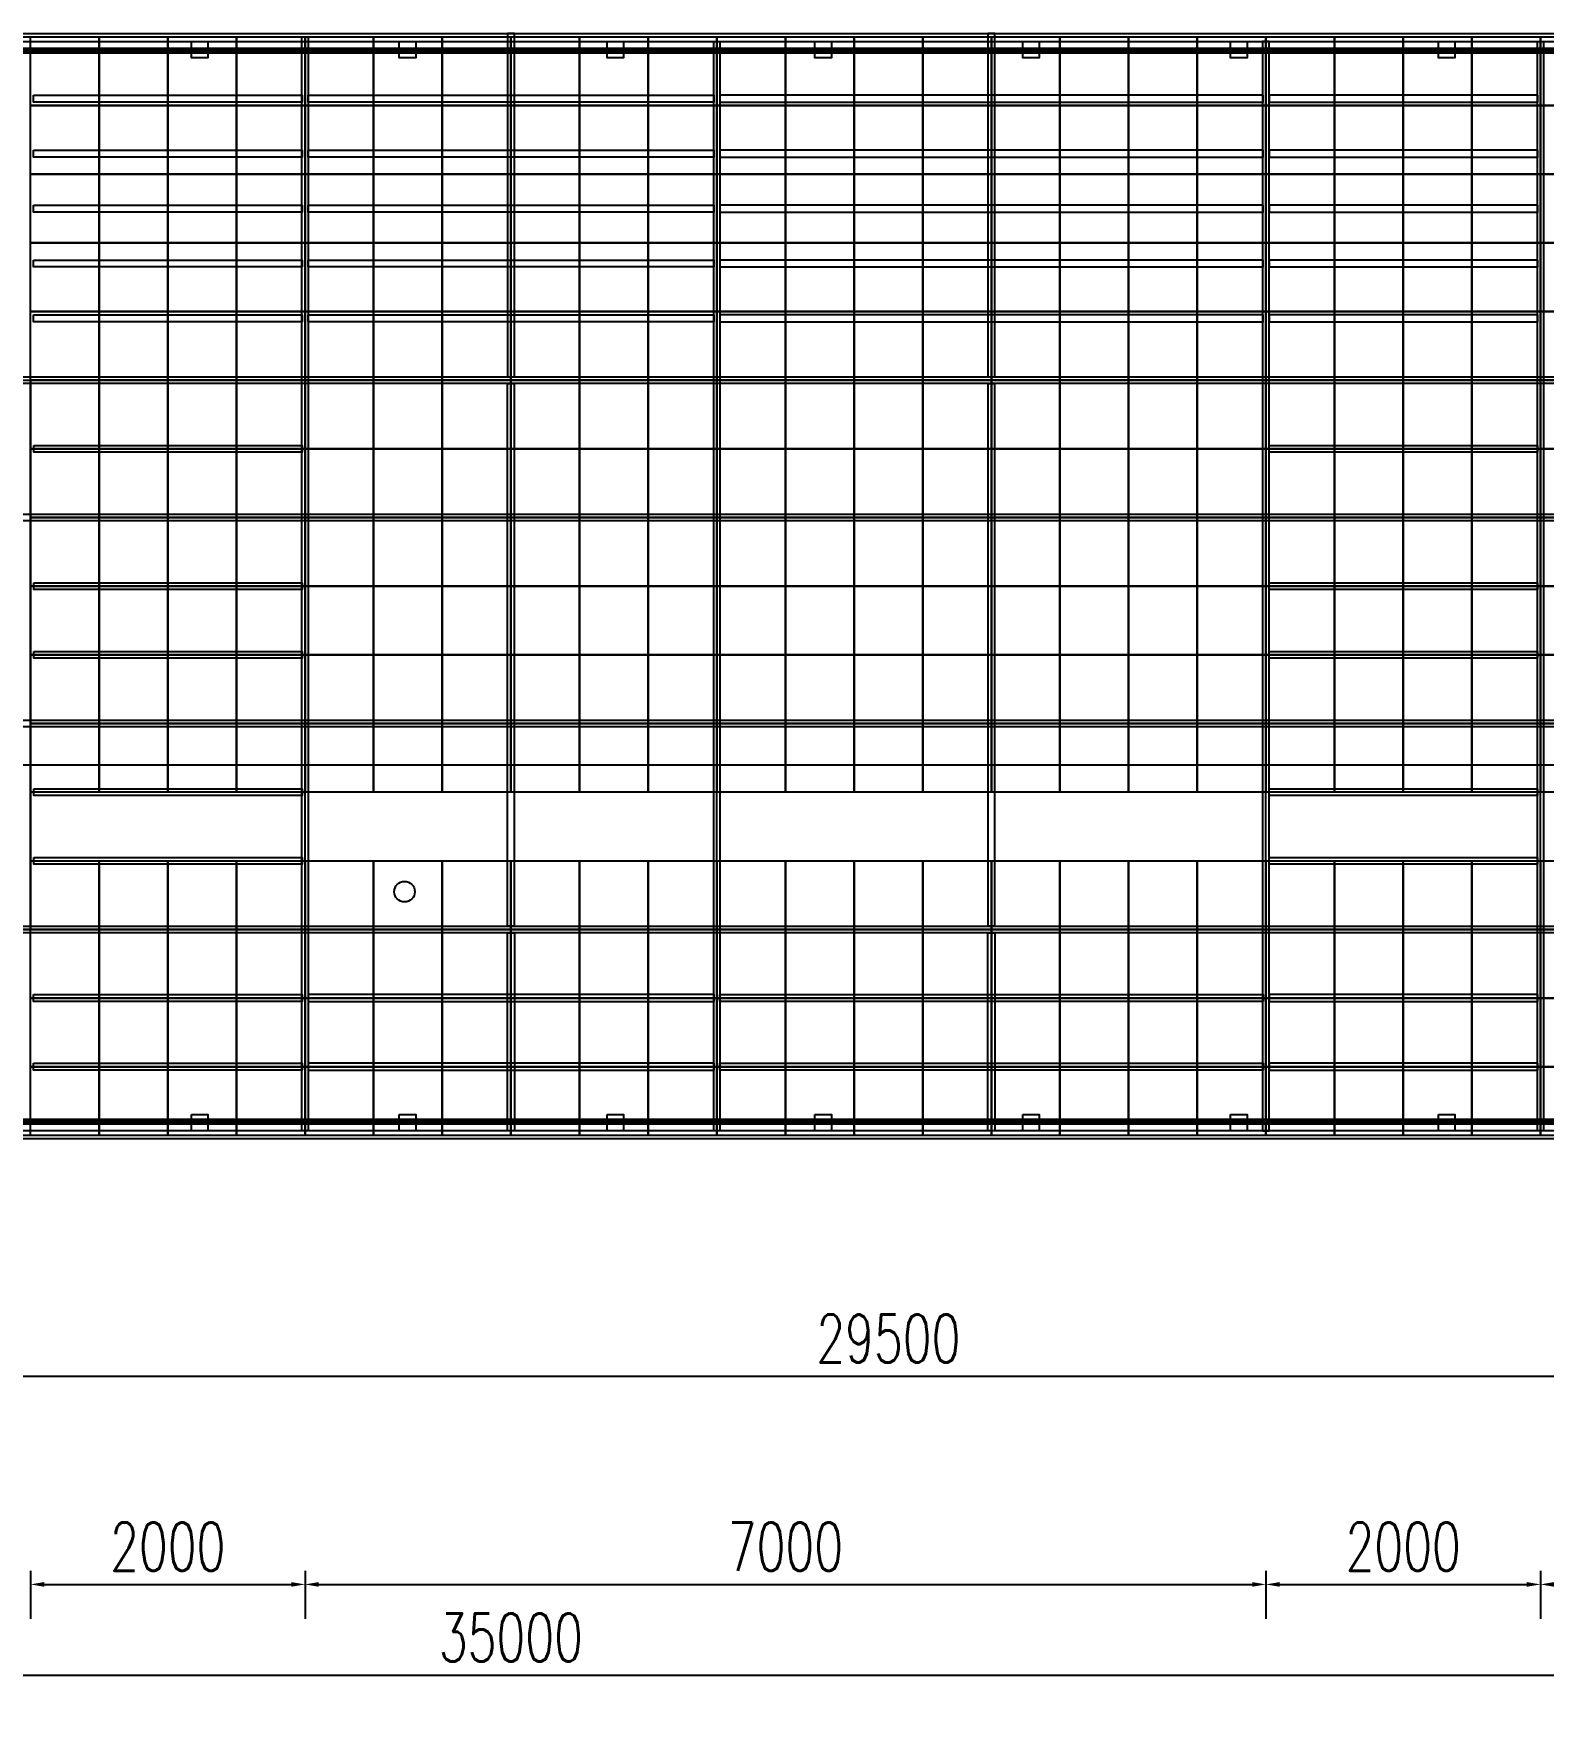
# Model space of a CAD drawing. Header units: millimetres. Extents: x -38645 to 143575, y -84298 to 156976.
# Drawn here: x 68055 to 79055, y -61569 to -49363 of the extents above; entities that cross this region are included whole.
import ezdxf

# ---------------------------------------------------------------- set-up
doc = ezdxf.new("R2010")
doc.units = ezdxf.units.MM
doc.header["$LTSCALE"] = 1000
for name, color, linetype in [('DOTE', 1, 'Continuous'), ('PUB_DIM', 3, 'Continuous'), ('W-FLOAT_BOWL浮筒', 253, 'Continuous'), ('W-PLASTIC_RAILINGS塑木栏杆', 6, 'Continuous'), ('W-STEEL_FRAME钢架', 3, 'Continuous'), ('W-STEEL_KEEL钢龙骨', 5, 'Continuous')]:
    doc.layers.add(name, color=color, linetype=linetype)
doc.styles.add('STANDARD_T3', font='simplex.shx', dxfattribs={"width": 0.7, "bigfont": 'gbcbig.shx'})
doc.dimstyles.new('W&&100', dxfattribs={"dimtxt": 350, "dimasz": 100, "dimexe": 250, "dimexo": 300, "dimgap": 100, "dimtad": 1, "dimdec": 0, "dimzin": 0, "dimdsep": 46, "dimtxsty": 'STANDARD_T3', "dimcen": 0.09, "dimclrd": 1, "dimclre": 1, "dimclrt": 7, "dimazin": 2, "dimtfac": 1, "dimtdec": 0, "dimtix": 1, "dimtmove": 2, "dimatfit": 3, "dimfxl": 100, "dimtolj": 1, "dimtzin": 0, "dimarcsym": 0})

# ---------------------------------------------------------------- blocks, each defined once
blk = doc.blocks.new('*D33')
at = {"color": 1, "lineweight": -2, "transparency": 16777216}
for p, q in [((68033, -60558), (68033, -60908)), ((68133, -60658), (69933, -60658)), ((70033, -60558), (70033, -60908))]:
    blk.add_line(p, q, dxfattribs=at)
at = {"color": 1, "transparency": 16777216}
for points in [[(68133, -60641), (68133, -60675), (68033, -60658)], [(69933, -60641), (69933, -60675), (70033, -60658)]]:
    blk.add_solid(points, dxfattribs=at)
at = {"layer": 'Defpoints', "color": 0, "transparency": 16777216}
for p in [(68033, -55888), (70033, -55888), (70033, -60658)]:
    blk.add_point(p, dxfattribs=at)
at = {"color": 7, "transparency": 16777216, "insert": (69033, -60383), "char_height": 350, "attachment_point": 5, "style": 'STANDARD_T3'}
blk.add_mtext('\\A1;2000', dxfattribs=at)
blk = doc.blocks.new('*D34')
at = {"color": 1, "lineweight": -2, "transparency": 16777216}
for p, q in [((70033, -60558), (70033, -60908)), ((70133, -60658), (76933, -60658)), ((77033, -60558), (77033, -60908))]:
    blk.add_line(p, q, dxfattribs=at)
at = {"color": 1, "transparency": 16777216}
for points in [[(70133, -60641), (70133, -60675), (70033, -60658)], [(76933, -60641), (76933, -60675), (77033, -60658)]]:
    blk.add_solid(points, dxfattribs=at)
at = {"layer": 'Defpoints', "color": 0, "transparency": 16777216}
for p in [(70033, -55888), (77033, -55888), (77033, -60658)]:
    blk.add_point(p, dxfattribs=at)
at = {"color": 7, "transparency": 16777216, "insert": (73533, -60383), "char_height": 350, "attachment_point": 5, "style": 'STANDARD_T3'}
blk.add_mtext('\\A1;7000', dxfattribs=at)
blk = doc.blocks.new('*D35')
at = {"color": 1, "lineweight": -2, "transparency": 16777216}
for p, q in [((77033, -60558), (77033, -60908)), ((77133, -60658), (78933, -60658)), ((79033, -60558), (79033, -60908))]:
    blk.add_line(p, q, dxfattribs=at)
at = {"color": 1, "transparency": 16777216}
for points in [[(77133, -60641), (77133, -60675), (77033, -60658)], [(78933, -60641), (78933, -60675), (79033, -60658)]]:
    blk.add_solid(points, dxfattribs=at)
at = {"layer": 'Defpoints', "color": 0, "transparency": 16777216}
for p in [(77033, -55888), (79033, -55888), (79033, -60658)]:
    blk.add_point(p, dxfattribs=at)
at = {"color": 7, "transparency": 16777216, "insert": (78033, -60383), "char_height": 350, "attachment_point": 5, "style": 'STANDARD_T3'}
blk.add_mtext('\\A1;2000', dxfattribs=at)
blk = doc.blocks.new('*D36')
at = {"color": 1, "lineweight": -2, "transparency": 16777216}
for p, q in [((79033, -60558), (79033, -60908)), ((79133, -60658), (87933, -60658)), ((88033, -60558), (88033, -60908))]:
    blk.add_line(p, q, dxfattribs=at)
at = {"color": 1, "transparency": 16777216}
for points in [[(79133, -60641), (79133, -60675), (79033, -60658)], [(87933, -60641), (87933, -60675), (88033, -60658)]]:
    blk.add_solid(points, dxfattribs=at)
at = {"layer": 'Defpoints', "color": 0, "transparency": 16777216}
for p in [(79033, -55888), (88033, -55888), (88033, -60658)]:
    blk.add_point(p, dxfattribs=at)
at = {"color": 7, "transparency": 16777216, "insert": (83533, -60383), "char_height": 350, "attachment_point": 5, "style": 'STANDARD_T3'}
blk.add_mtext('\\A1;9000', dxfattribs=at)
blk = doc.blocks.new('*D41')
at = {"layer": 'Defpoints', "color": 0, "transparency": 16777216}
for p in [(54033, -57388), (89033, -57388), (89033, -61319)]:
    blk.add_point(p, dxfattribs=at)
at = {"layer": 'PUB_DIM', "color": 1, "lineweight": -2, "transparency": 16777216}
for p, q in [((54033, -57688), (54033, -61569)), ((89033, -57688), (89033, -61569)), ((54133, -61319), (88933, -61319))]:
    blk.add_line(p, q, dxfattribs=at)
at = {"layer": 'PUB_DIM', "color": 1, "transparency": 16777216}
for points in [[(54133, -61302), (54133, -61336), (54033, -61319)], [(88933, -61302), (88933, -61336), (89033, -61319)]]:
    blk.add_solid(points, dxfattribs=at)
at = {"layer": 'PUB_DIM', "color": 7, "transparency": 16777216, "insert": (71533, -61044), "char_height": 350, "attachment_point": 5, "style": 'STANDARD_T3'}
blk.add_mtext('\\A1;35000', dxfattribs=at)
blk = doc.blocks.new('*U91')
at = {"layer": 'W-STEEL_FRAME钢架'}
blk.add_lwpolyline([(-60, 60), (60, 60), (60, -60), (-60, -60)], close=True, dxfattribs=at)
blk = doc.blocks.new('*U92')
at = {"layer": 'W-STEEL_FRAME钢架', "color": 0, "linetype": 'ByBlock', "lineweight": -2, "transparency": 16777216}
for p in [(15140, 0), (16654, 0), (18168, 0), (19682, 0), (21196, 0), (22710, 0), (24224, 0)]:
    blk.add_blockref('*U91', p, dxfattribs=at)
blk = doc.blocks.new('*U93')
at = {"layer": 'W-STEEL_FRAME钢架'}
blk.add_lwpolyline([(-60, 60), (60, 60), (60, -60), (-60, -60)], close=True, dxfattribs=at)
blk = doc.blocks.new('*U94')
at = {"layer": 'W-STEEL_FRAME钢架', "color": 0, "linetype": 'ByBlock', "lineweight": -2, "transparency": 16777216}
for p in [(15140, 0), (16654, 0), (18168, 0), (19682, 0), (21196, 0), (22710, 0), (24224, 0)]:
    blk.add_blockref('*U93', p, dxfattribs=at)
blk = doc.blocks.new('9040')
for centre in [(750, -3750), (8250, -3750)]:
    blk.add_circle(centre, 75)
at = {"layer": 'DOTE'}
for p, q in [((0, -5000), (0, 1000)), ((3000, -5000), (3000, 1000)), ((6000, -5000), (6000, 1000)), ((9000, -5000), (9000, 1000)), ((-1000, 0), (10000, 0)), ((-1000, -2800), (10000, -2800)), ((-1000, -4000), (10000, -4000))]:
    blk.add_line(p, q, dxfattribs=at)
at = {"layer": 'W-STEEL_FRAME钢架'}
blk.add_lwpolyline([(0, 0), (9000, 0), (9000, -4000), (0, -4000)], close=True, dxfattribs=at)
blk = doc.blocks.new('7040')
blk.add_circle((725, -3725), 75)
at = {"layer": 'DOTE'}
for p, q in [((0, -5000), (0, 1000)), ((3000, -5000), (3000, 1000)), ((7000, -5000), (7000, 1000)), ((-1000, 0), (8000, 0)), ((-1000, -2800), (8000, -2800)), ((-1000, -4000), (8000, -4000))]:
    blk.add_line(p, q, dxfattribs=at)
blk = doc.blocks.new('*D203')
at = {"layer": 'Defpoints', "color": 0, "transparency": 16777216}
for p in [(59533, -55388), (89033, -57388), (89033, -59142)]:
    blk.add_point(p, dxfattribs=at)
at = {"layer": 'W-FLOAT_BOWL浮筒', "color": 1, "lineweight": -2, "transparency": 16777216}
for p, q in [((59533, -59042), (59533, -59392)), ((89033, -59042), (89033, -59392)), ((59633, -59142), (88933, -59142))]:
    blk.add_line(p, q, dxfattribs=at)
at = {"layer": 'W-FLOAT_BOWL浮筒', "color": 1, "transparency": 16777216}
for points in [[(59633, -59125), (59633, -59158), (59533, -59142)], [(88933, -59125), (88933, -59158), (89033, -59142)]]:
    blk.add_solid(points, dxfattribs=at)
at = {"layer": 'W-FLOAT_BOWL浮筒', "color": 7, "transparency": 16777216, "insert": (74283, -58867), "char_height": 350, "attachment_point": 5, "style": 'STANDARD_T3'}
blk.add_mtext('\\A1;29500', dxfattribs=at)

msp = doc.modelspace()

# ---------------------------------------------------------------- linework, layer by layer
at = {"layer": 'W-FLOAT_BOWL浮筒'}
for points in [[(54033, -49387.8), (89033, -49387.8), (89033, -57387.8), (54033, -57387.8)], [(68033, -49387.8), (68533, -49387.8), (68533, -49887.8), (68033, -49887.8)], [(68533, -49387.8), (69033, -49387.8), (69033, -49887.8), (68533, -49887.8)], [(69033, -49387.8), (69533, -49387.8), (69533, -49887.8), (69033, -49887.8)], [(69533, -49387.8), (70033, -49387.8), (70033, -49887.8), (69533, -49887.8)], [(70033, -49387.8), (70533, -49387.8), (70533, -49887.8), (70033, -49887.8)], [(70533, -49387.8), (71033, -49387.8), (71033, -49887.8), (70533, -49887.8)], [(71033, -49387.8), (71533, -49387.8), (71533, -49887.8), (71033, -49887.8)], [(71533, -49387.8), (72033, -49387.8), (72033, -49887.8), (71533, -49887.8)], [(72033, -49387.8), (72533, -49387.8), (72533, -49887.8), (72033, -49887.8)], [(72533, -49387.8), (73033, -49387.8), (73033, -49887.8), (72533, -49887.8)], [(73033, -49387.8), (73533, -49387.8), (73533, -49887.8), (73033, -49887.8)], [(73533, -49387.8), (74033, -49387.8), (74033, -49887.8), (73533, -49887.8)], [(74033, -49387.8), (74533, -49387.8), (74533, -49887.8), (74033, -49887.8)], [(74533, -49387.8), (75033, -49387.8), (75033, -49887.8), (74533, -49887.8)], [(75033, -49387.8), (75533, -49387.8), (75533, -49887.8), (75033, -49887.8)], [(75533, -49387.8), (76033, -49387.8), (76033, -49887.8), (75533, -49887.8)], [(76033, -49387.8), (76533, -49387.8), (76533, -49887.8), (76033, -49887.8)], [(76533, -49387.8), (77033, -49387.8), (77033, -49887.8), (76533, -49887.8)], [(77033, -49387.8), (77533, -49387.8), (77533, -49887.8), (77033, -49887.8)], [(77533, -49387.8), (78033, -49387.8), (78033, -49887.8), (77533, -49887.8)], [(78033, -49387.8), (78533, -49387.8), (78533, -49887.8), (78033, -49887.8)], [(78533, -49387.8), (79033, -49387.8), (79033, -49887.8), (78533, -49887.8)], [(79033, -49387.8), (79533, -49387.8), (79533, -49887.8), (79033, -49887.8)], [(68033, -49887.8), (68533, -49887.8), (68533, -50387.8), (68033, -50387.8)], [(68533, -49887.8), (69033, -49887.8), (69033, -50387.8), (68533, -50387.8)], [(69033, -49887.8), (69533, -49887.8), (69533, -50387.8), (69033, -50387.8)], [(69533, -49887.8), (70033, -49887.8), (70033, -50387.8), (69533, -50387.8)], [(70033, -49887.8), (70533, -49887.8), (70533, -50387.8), (70033, -50387.8)], [(70533, -49887.8), (71033, -49887.8), (71033, -50387.8), (70533, -50387.8)], [(71033, -49887.8), (71533, -49887.8), (71533, -50387.8), (71033, -50387.8)], [(71533, -49887.8), (72033, -49887.8), (72033, -50387.8), (71533, -50387.8)], [(72033, -49887.8), (72533, -49887.8), (72533, -50387.8), (72033, -50387.8)], [(72533, -49887.8), (73033, -49887.8), (73033, -50387.8), (72533, -50387.8)], [(73033, -49887.8), (73533, -49887.8), (73533, -50387.8), (73033, -50387.8)], [(73533, -49887.8), (74033, -49887.8), (74033, -50387.8), (73533, -50387.8)], [(74033, -49887.8), (74533, -49887.8), (74533, -50387.8), (74033, -50387.8)], [(74533, -49887.8), (75033, -49887.8), (75033, -50387.8), (74533, -50387.8)], [(75033, -49887.8), (75533, -49887.8), (75533, -50387.8), (75033, -50387.8)], [(75533, -49887.8), (76033, -49887.8), (76033, -50387.8), (75533, -50387.8)], [(76033, -49887.8), (76533, -49887.8), (76533, -50387.8), (76033, -50387.8)], [(76533, -49887.8), (77033, -49887.8), (77033, -50387.8), (76533, -50387.8)], [(77033, -49887.8), (77533, -49887.8), (77533, -50387.8), (77033, -50387.8)], [(77533, -49887.8), (78033, -49887.8), (78033, -50387.8), (77533, -50387.8)], [(78033, -49887.8), (78533, -49887.8), (78533, -50387.8), (78033, -50387.8)], [(78533, -49887.8), (79033, -49887.8), (79033, -50387.8), (78533, -50387.8)], [(79033, -49887.8), (79533, -49887.8), (79533, -50387.8), (79033, -50387.8)], [(68033, -50387.8), (68533, -50387.8), (68533, -50887.8), (68033, -50887.8)], [(68533, -50387.8), (69033, -50387.8), (69033, -50887.8), (68533, -50887.8)], [(69033, -50387.8), (69533, -50387.8), (69533, -50887.8), (69033, -50887.8)], [(69533, -50387.8), (70033, -50387.8), (70033, -50887.8), (69533, -50887.8)], [(70033, -50387.8), (70533, -50387.8), (70533, -50887.8), (70033, -50887.8)], [(70533, -50387.8), (71033, -50387.8), (71033, -50887.8), (70533, -50887.8)], [(71033, -50387.8), (71533, -50387.8), (71533, -50887.8), (71033, -50887.8)], [(71533, -50387.8), (72033, -50387.8), (72033, -50887.8), (71533, -50887.8)], [(72033, -50387.8), (72533, -50387.8), (72533, -50887.8), (72033, -50887.8)], [(72533, -50387.8), (73033, -50387.8), (73033, -50887.8), (72533, -50887.8)], [(73033, -50387.8), (73533, -50387.8), (73533, -50887.8), (73033, -50887.8)], [(73533, -50387.8), (74033, -50387.8), (74033, -50887.8), (73533, -50887.8)], [(74033, -50387.8), (74533, -50387.8), (74533, -50887.8), (74033, -50887.8)], [(74533, -50387.8), (75033, -50387.8), (75033, -50887.8), (74533, -50887.8)], [(75033, -50387.8), (75533, -50387.8), (75533, -50887.8), (75033, -50887.8)], [(75533, -50387.8), (76033, -50387.8), (76033, -50887.8), (75533, -50887.8)], [(76033, -50387.8), (76533, -50387.8), (76533, -50887.8), (76033, -50887.8)], [(76533, -50387.8), (77033, -50387.8), (77033, -50887.8), (76533, -50887.8)], [(77033, -50387.8), (77533, -50387.8), (77533, -50887.8), (77033, -50887.8)], [(77533, -50387.8), (78033, -50387.8), (78033, -50887.8), (77533, -50887.8)], [(78033, -50387.8), (78533, -50387.8), (78533, -50887.8), (78033, -50887.8)], [(78533, -50387.8), (79033, -50387.8), (79033, -50887.8), (78533, -50887.8)], [(79033, -50387.8), (79533, -50387.8), (79533, -50887.8), (79033, -50887.8)], [(68033, -50887.8), (68533, -50887.8), (68533, -51387.8), (68033, -51387.8)], [(68533, -50887.8), (69033, -50887.8), (69033, -51387.8), (68533, -51387.8)], [(69033, -50887.8), (69533, -50887.8), (69533, -51387.8), (69033, -51387.8)], [(69533, -50887.8), (70033, -50887.8), (70033, -51387.8), (69533, -51387.8)], [(70033, -50887.8), (70533, -50887.8), (70533, -51387.8), (70033, -51387.8)], [(70533, -50887.8), (71033, -50887.8), (71033, -51387.8), (70533, -51387.8)], [(71033, -50887.8), (71533, -50887.8), (71533, -51387.8), (71033, -51387.8)], [(71533, -50887.8), (72033, -50887.8), (72033, -51387.8), (71533, -51387.8)], [(72033, -50887.8), (72533, -50887.8), (72533, -51387.8), (72033, -51387.8)], [(72533, -50887.8), (73033, -50887.8), (73033, -51387.8), (72533, -51387.8)], [(73033, -50887.8), (73533, -50887.8), (73533, -51387.8), (73033, -51387.8)], [(73533, -50887.8), (74033, -50887.8), (74033, -51387.8), (73533, -51387.8)], [(74033, -50887.8), (74533, -50887.8), (74533, -51387.8), (74033, -51387.8)], [(74533, -50887.8), (75033, -50887.8), (75033, -51387.8), (74533, -51387.8)], [(75033, -50887.8), (75533, -50887.8), (75533, -51387.8), (75033, -51387.8)], [(75533, -50887.8), (76033, -50887.8), (76033, -51387.8), (75533, -51387.8)], [(76033, -50887.8), (76533, -50887.8), (76533, -51387.8), (76033, -51387.8)], [(76533, -50887.8), (77033, -50887.8), (77033, -51387.8), (76533, -51387.8)], [(77033, -50887.8), (77533, -50887.8), (77533, -51387.8), (77033, -51387.8)], [(77533, -50887.8), (78033, -50887.8), (78033, -51387.8), (77533, -51387.8)], [(78033, -50887.8), (78533, -50887.8), (78533, -51387.8), (78033, -51387.8)], [(78533, -50887.8), (79033, -50887.8), (79033, -51387.8), (78533, -51387.8)], [(79033, -50887.8), (79533, -50887.8), (79533, -51387.8), (79033, -51387.8)], [(68033, -51387.8), (68533, -51387.8), (68533, -51887.8), (68033, -51887.8)], [(68533, -51387.8), (69033, -51387.8), (69033, -51887.8), (68533, -51887.8)], [(69033, -51387.8), (69533, -51387.8), (69533, -51887.8), (69033, -51887.8)], [(69533, -51387.8), (70033, -51387.8), (70033, -51887.8), (69533, -51887.8)], [(70033, -51387.8), (70533, -51387.8), (70533, -51887.8), (70033, -51887.8)], [(70533, -51387.8), (71033, -51387.8), (71033, -51887.8), (70533, -51887.8)], [(71033, -51387.8), (71533, -51387.8), (71533, -51887.8), (71033, -51887.8)], [(71533, -51387.8), (72033, -51387.8), (72033, -51887.8), (71533, -51887.8)], [(72033, -51387.8), (72533, -51387.8), (72533, -51887.8), (72033, -51887.8)], [(72533, -51387.8), (73033, -51387.8), (73033, -51887.8), (72533, -51887.8)], [(73033, -51387.8), (73533, -51387.8), (73533, -51887.8), (73033, -51887.8)], [(73533, -51387.8), (74033, -51387.8), (74033, -51887.8), (73533, -51887.8)], [(74033, -51387.8), (74533, -51387.8), (74533, -51887.8), (74033, -51887.8)], [(74533, -51387.8), (75033, -51387.8), (75033, -51887.8), (74533, -51887.8)], [(75033, -51387.8), (75533, -51387.8), (75533, -51887.8), (75033, -51887.8)], [(75533, -51387.8), (76033, -51387.8), (76033, -51887.8), (75533, -51887.8)], [(76033, -51387.8), (76533, -51387.8), (76533, -51887.8), (76033, -51887.8)], [(76533, -51387.8), (77033, -51387.8), (77033, -51887.8), (76533, -51887.8)], [(77033, -51387.8), (77533, -51387.8), (77533, -51887.8), (77033, -51887.8)], [(77533, -51387.8), (78033, -51387.8), (78033, -51887.8), (77533, -51887.8)], [(78033, -51387.8), (78533, -51387.8), (78533, -51887.8), (78033, -51887.8)], [(78533, -51387.8), (79033, -51387.8), (79033, -51887.8), (78533, -51887.8)], [(79033, -51387.8), (79533, -51387.8), (79533, -51887.8), (79033, -51887.8)], [(68033, -51887.8), (68533, -51887.8), (68533, -52387.8), (68033, -52387.8)], [(68533, -51887.8), (69033, -51887.8), (69033, -52387.8), (68533, -52387.8)], [(69033, -51887.8), (69533, -51887.8), (69533, -52387.8), (69033, -52387.8)], [(69533, -51887.8), (70033, -51887.8), (70033, -52387.8), (69533, -52387.8)], [(70033, -51887.8), (70533, -51887.8), (70533, -52387.8), (70033, -52387.8)], [(70533, -51887.8), (71033, -51887.8), (71033, -52387.8), (70533, -52387.8)], [(71033, -51887.8), (71533, -51887.8), (71533, -52387.8), (71033, -52387.8)], [(71533, -51887.8), (72033, -51887.8), (72033, -52387.8), (71533, -52387.8)], [(72033, -51887.8), (72533, -51887.8), (72533, -52387.8), (72033, -52387.8)], [(72533, -51887.8), (73033, -51887.8), (73033, -52387.8), (72533, -52387.8)], [(73033, -51887.8), (73533, -51887.8), (73533, -52387.8), (73033, -52387.8)], [(73533, -51887.8), (74033, -51887.8), (74033, -52387.8), (73533, -52387.8)], [(74033, -51887.8), (74533, -51887.8), (74533, -52387.8), (74033, -52387.8)], [(74533, -51887.8), (75033, -51887.8), (75033, -52387.8), (74533, -52387.8)], [(75033, -51887.8), (75533, -51887.8), (75533, -52387.8), (75033, -52387.8)], [(75533, -51887.8), (76033, -51887.8), (76033, -52387.8), (75533, -52387.8)], [(76033, -51887.8), (76533, -51887.8), (76533, -52387.8), (76033, -52387.8)], [(76533, -51887.8), (77033, -51887.8), (77033, -52387.8), (76533, -52387.8)], [(77033, -51887.8), (77533, -51887.8), (77533, -52387.8), (77033, -52387.8)], [(77533, -51887.8), (78033, -51887.8), (78033, -52387.8), (77533, -52387.8)], [(78033, -51887.8), (78533, -51887.8), (78533, -52387.8), (78033, -52387.8)], [(78533, -51887.8), (79033, -51887.8), (79033, -52387.8), (78533, -52387.8)], [(79033, -51887.8), (79533, -51887.8), (79533, -52387.8), (79033, -52387.8)], [(68033, -52387.8), (68533, -52387.8), (68533, -52887.8), (68033, -52887.8)], [(68533, -52387.8), (69033, -52387.8), (69033, -52887.8), (68533, -52887.8)], [(69033, -52387.8), (69533, -52387.8), (69533, -52887.8), (69033, -52887.8)], [(69533, -52387.8), (70033, -52387.8), (70033, -52887.8), (69533, -52887.8)], [(70033, -52387.8), (70533, -52387.8), (70533, -52887.8), (70033, -52887.8)], [(70533, -52387.8), (71033, -52387.8), (71033, -52887.8), (70533, -52887.8)], [(71033, -52387.8), (71533, -52387.8), (71533, -52887.8), (71033, -52887.8)], [(71533, -52387.8), (72033, -52387.8), (72033, -52887.8), (71533, -52887.8)], [(72033, -52387.8), (72533, -52387.8), (72533, -52887.8), (72033, -52887.8)], [(72533, -52387.8), (73033, -52387.8), (73033, -52887.8), (72533, -52887.8)], [(73033, -52387.8), (73533, -52387.8), (73533, -52887.8), (73033, -52887.8)], [(73533, -52387.8), (74033, -52387.8), (74033, -52887.8), (73533, -52887.8)], [(74033, -52387.8), (74533, -52387.8), (74533, -52887.8), (74033, -52887.8)], [(74533, -52387.8), (75033, -52387.8), (75033, -52887.8), (74533, -52887.8)], [(75033, -52387.8), (75533, -52387.8), (75533, -52887.8), (75033, -52887.8)], [(75533, -52387.8), (76033, -52387.8), (76033, -52887.8), (75533, -52887.8)], [(76033, -52387.8), (76533, -52387.8), (76533, -52887.8), (76033, -52887.8)], [(76533, -52387.8), (77033, -52387.8), (77033, -52887.8), (76533, -52887.8)], [(77033, -52387.8), (77533, -52387.8), (77533, -52887.8), (77033, -52887.8)], [(77533, -52387.8), (78033, -52387.8), (78033, -52887.8), (77533, -52887.8)], [(78033, -52387.8), (78533, -52387.8), (78533, -52887.8), (78033, -52887.8)], [(78533, -52387.8), (79033, -52387.8), (79033, -52887.8), (78533, -52887.8)], [(79033, -52387.8), (79533, -52387.8), (79533, -52887.8), (79033, -52887.8)], [(68033, -52887.8), (68533, -52887.8), (68533, -53387.8), (68033, -53387.8)], [(68533, -52887.8), (69033, -52887.8), (69033, -53387.8), (68533, -53387.8)], [(69033, -52887.8), (69533, -52887.8), (69533, -53387.8), (69033, -53387.8)], [(69533, -52887.8), (70033, -52887.8), (70033, -53387.8), (69533, -53387.8)], [(70033, -52887.8), (70533, -52887.8), (70533, -53387.8), (70033, -53387.8)], [(70533, -52887.8), (71033, -52887.8), (71033, -53387.8), (70533, -53387.8)], [(71033, -52887.8), (71533, -52887.8), (71533, -53387.8), (71033, -53387.8)], [(71533, -52887.8), (72033, -52887.8), (72033, -53387.8), (71533, -53387.8)], [(72033, -52887.8), (72533, -52887.8), (72533, -53387.8), (72033, -53387.8)], [(72533, -52887.8), (73033, -52887.8), (73033, -53387.8), (72533, -53387.8)], [(73033, -52887.8), (73533, -52887.8), (73533, -53387.8), (73033, -53387.8)], [(73533, -52887.8), (74033, -52887.8), (74033, -53387.8), (73533, -53387.8)], [(74033, -52887.8), (74533, -52887.8), (74533, -53387.8), (74033, -53387.8)], [(74533, -52887.8), (75033, -52887.8), (75033, -53387.8), (74533, -53387.8)], [(75033, -52887.8), (75533, -52887.8), (75533, -53387.8), (75033, -53387.8)], [(75533, -52887.8), (76033, -52887.8), (76033, -53387.8), (75533, -53387.8)], [(76033, -52887.8), (76533, -52887.8), (76533, -53387.8), (76033, -53387.8)], [(76533, -52887.8), (77033, -52887.8), (77033, -53387.8), (76533, -53387.8)], [(77033, -52887.8), (77533, -52887.8), (77533, -53387.8), (77033, -53387.8)], [(77533, -52887.8), (78033, -52887.8), (78033, -53387.8), (77533, -53387.8)], [(78033, -52887.8), (78533, -52887.8), (78533, -53387.8), (78033, -53387.8)], [(78533, -52887.8), (79033, -52887.8), (79033, -53387.8), (78533, -53387.8)], [(79033, -52887.8), (79533, -52887.8), (79533, -53387.8), (79033, -53387.8)], [(68033, -53387.8), (68533, -53387.8), (68533, -53887.8), (68033, -53887.8)], [(68533, -53387.8), (69033, -53387.8), (69033, -53887.8), (68533, -53887.8)], [(69033, -53387.8), (69533, -53387.8), (69533, -53887.8), (69033, -53887.8)], [(69533, -53387.8), (70033, -53387.8), (70033, -53887.8), (69533, -53887.8)], [(70033, -53387.8), (70533, -53387.8), (70533, -53887.8), (70033, -53887.8)], [(70533, -53387.8), (71033, -53387.8), (71033, -53887.8), (70533, -53887.8)], [(71033, -53387.8), (71533, -53387.8), (71533, -53887.8), (71033, -53887.8)], [(71533, -53387.8), (72033, -53387.8), (72033, -53887.8), (71533, -53887.8)], [(72033, -53387.8), (72533, -53387.8), (72533, -53887.8), (72033, -53887.8)], [(72533, -53387.8), (73033, -53387.8), (73033, -53887.8), (72533, -53887.8)], [(73033, -53387.8), (73533, -53387.8), (73533, -53887.8), (73033, -53887.8)], [(73533, -53387.8), (74033, -53387.8), (74033, -53887.8), (73533, -53887.8)], [(74033, -53387.8), (74533, -53387.8), (74533, -53887.8), (74033, -53887.8)], [(74533, -53387.8), (75033, -53387.8), (75033, -53887.8), (74533, -53887.8)], [(75033, -53387.8), (75533, -53387.8), (75533, -53887.8), (75033, -53887.8)], [(75533, -53387.8), (76033, -53387.8), (76033, -53887.8), (75533, -53887.8)], [(76033, -53387.8), (76533, -53387.8), (76533, -53887.8), (76033, -53887.8)], [(76533, -53387.8), (77033, -53387.8), (77033, -53887.8), (76533, -53887.8)], [(77033, -53387.8), (77533, -53387.8), (77533, -53887.8), (77033, -53887.8)], [(77533, -53387.8), (78033, -53387.8), (78033, -53887.8), (77533, -53887.8)], [(78033, -53387.8), (78533, -53387.8), (78533, -53887.8), (78033, -53887.8)], [(78533, -53387.8), (79033, -53387.8), (79033, -53887.8), (78533, -53887.8)], [(79033, -53387.8), (79533, -53387.8), (79533, -53887.8), (79033, -53887.8)], [(68033, -53887.8), (68533, -53887.8), (68533, -54387.8), (68033, -54387.8)], [(68533, -53887.8), (69033, -53887.8), (69033, -54387.8), (68533, -54387.8)], [(69033, -53887.8), (69533, -53887.8), (69533, -54387.8), (69033, -54387.8)], [(69533, -53887.8), (70033, -53887.8), (70033, -54387.8), (69533, -54387.8)], [(70033, -53887.8), (70533, -53887.8), (70533, -54387.8), (70033, -54387.8)], [(70533, -53887.8), (71033, -53887.8), (71033, -54387.8), (70533, -54387.8)], [(71033, -53887.8), (71533, -53887.8), (71533, -54387.8), (71033, -54387.8)], [(71533, -53887.8), (72033, -53887.8), (72033, -54387.8), (71533, -54387.8)], [(72033, -53887.8), (72533, -53887.8), (72533, -54387.8), (72033, -54387.8)], [(72533, -53887.8), (73033, -53887.8), (73033, -54387.8), (72533, -54387.8)], [(73033, -53887.8), (73533, -53887.8), (73533, -54387.8), (73033, -54387.8)], [(73533, -53887.8), (74033, -53887.8), (74033, -54387.8), (73533, -54387.8)], [(74033, -53887.8), (74533, -53887.8), (74533, -54387.8), (74033, -54387.8)], [(74533, -53887.8), (75033, -53887.8), (75033, -54387.8), (74533, -54387.8)], [(75033, -53887.8), (75533, -53887.8), (75533, -54387.8), (75033, -54387.8)], [(75533, -53887.8), (76033, -53887.8), (76033, -54387.8), (75533, -54387.8)], [(76033, -53887.8), (76533, -53887.8), (76533, -54387.8), (76033, -54387.8)], [(76533, -53887.8), (77033, -53887.8), (77033, -54387.8), (76533, -54387.8)], [(77033, -53887.8), (77533, -53887.8), (77533, -54387.8), (77033, -54387.8)], [(77533, -53887.8), (78033, -53887.8), (78033, -54387.8), (77533, -54387.8)], [(78033, -53887.8), (78533, -53887.8), (78533, -54387.8), (78033, -54387.8)], [(78533, -53887.8), (79033, -53887.8), (79033, -54387.8), (78533, -54387.8)], [(79033, -53887.8), (79533, -53887.8), (79533, -54387.8), (79033, -54387.8)], [(68033, -54387.8), (68533, -54387.8), (68533, -54887.8), (68033, -54887.8)], [(68533, -54387.8), (69033, -54387.8), (69033, -54887.8), (68533, -54887.8)], [(69033, -54387.8), (69533, -54387.8), (69533, -54887.8), (69033, -54887.8)], [(69533, -54387.8), (70033, -54387.8), (70033, -54887.8), (69533, -54887.8)], [(70033, -54387.8), (70533, -54387.8), (70533, -54887.8), (70033, -54887.8)], [(70533, -54387.8), (71033, -54387.8), (71033, -54887.8), (70533, -54887.8)], [(71033, -54387.8), (71533, -54387.8), (71533, -54887.8), (71033, -54887.8)], [(71533, -54387.8), (72033, -54387.8), (72033, -54887.8), (71533, -54887.8)], [(72033, -54387.8), (72533, -54387.8), (72533, -54887.8), (72033, -54887.8)], [(72533, -54387.8), (73033, -54387.8), (73033, -54887.8), (72533, -54887.8)], [(73033, -54387.8), (73533, -54387.8), (73533, -54887.8), (73033, -54887.8)], [(73533, -54387.8), (74033, -54387.8), (74033, -54887.8), (73533, -54887.8)], [(74033, -54387.8), (74533, -54387.8), (74533, -54887.8), (74033, -54887.8)], [(74533, -54387.8), (75033, -54387.8), (75033, -54887.8), (74533, -54887.8)], [(75033, -54387.8), (75533, -54387.8), (75533, -54887.8), (75033, -54887.8)], [(75533, -54387.8), (76033, -54387.8), (76033, -54887.8), (75533, -54887.8)], [(76033, -54387.8), (76533, -54387.8), (76533, -54887.8), (76033, -54887.8)], [(76533, -54387.8), (77033, -54387.8), (77033, -54887.8), (76533, -54887.8)], [(77033, -54387.8), (77533, -54387.8), (77533, -54887.8), (77033, -54887.8)], [(77533, -54387.8), (78033, -54387.8), (78033, -54887.8), (77533, -54887.8)], [(78033, -54387.8), (78533, -54387.8), (78533, -54887.8), (78033, -54887.8)], [(78533, -54387.8), (79033, -54387.8), (79033, -54887.8), (78533, -54887.8)], [(79033, -54387.8), (79533, -54387.8), (79533, -54887.8), (79033, -54887.8)], [(68033, -55387.8), (68533, -55387.8), (68533, -55887.8), (68033, -55887.8)], [(68533, -55387.8), (69033, -55387.8), (69033, -55887.8), (68533, -55887.8)], [(69033, -55387.8), (69533, -55387.8), (69533, -55887.8), (69033, -55887.8)], [(69533, -55387.8), (70033, -55387.8), (70033, -55887.8), (69533, -55887.8)], [(70033, -55387.8), (70533, -55387.8), (70533, -55887.8), (70033, -55887.8)], [(70533, -55387.8), (71033, -55387.8), (71033, -55887.8), (70533, -55887.8)], [(71033, -55387.8), (71533, -55387.8), (71533, -55887.8), (71033, -55887.8)], [(71533, -55387.8), (72033, -55387.8), (72033, -55887.8), (71533, -55887.8)], [(72033, -55387.8), (72533, -55387.8), (72533, -55887.8), (72033, -55887.8)], [(72533, -55387.8), (73033, -55387.8), (73033, -55887.8), (72533, -55887.8)], [(73033, -55387.8), (73533, -55387.8), (73533, -55887.8), (73033, -55887.8)], [(73533, -55387.8), (74033, -55387.8), (74033, -55887.8), (73533, -55887.8)], [(74033, -55387.8), (74533, -55387.8), (74533, -55887.8), (74033, -55887.8)], [(74533, -55387.8), (75033, -55387.8), (75033, -55887.8), (74533, -55887.8)], [(75033, -55387.8), (75533, -55387.8), (75533, -55887.8), (75033, -55887.8)], [(75533, -55387.8), (76033, -55387.8), (76033, -55887.8), (75533, -55887.8)], [(76033, -55387.8), (76533, -55387.8), (76533, -55887.8), (76033, -55887.8)], [(76533, -55387.8), (77033, -55387.8), (77033, -55887.8), (76533, -55887.8)], [(77033, -55387.8), (77533, -55387.8), (77533, -55887.8), (77033, -55887.8)], [(77533, -55387.8), (78033, -55387.8), (78033, -55887.8), (77533, -55887.8)], [(78033, -55387.8), (78533, -55387.8), (78533, -55887.8), (78033, -55887.8)], [(78533, -55387.8), (79033, -55387.8), (79033, -55887.8), (78533, -55887.8)], [(79033, -55387.8), (79533, -55387.8), (79533, -55887.8), (79033, -55887.8)], [(68033, -55887.8), (68533, -55887.8), (68533, -56387.8), (68033, -56387.8)], [(68533, -55887.8), (69033, -55887.8), (69033, -56387.8), (68533, -56387.8)], [(69033, -55887.8), (69533, -55887.8), (69533, -56387.8), (69033, -56387.8)], [(69533, -55887.8), (70033, -55887.8), (70033, -56387.8), (69533, -56387.8)], [(70033, -55887.8), (70533, -55887.8), (70533, -56387.8), (70033, -56387.8)], [(70533, -55887.8), (71033, -55887.8), (71033, -56387.8), (70533, -56387.8)], [(71033, -55887.8), (71533, -55887.8), (71533, -56387.8), (71033, -56387.8)], [(71533, -55887.8), (72033, -55887.8), (72033, -56387.8), (71533, -56387.8)], [(72033, -55887.8), (72533, -55887.8), (72533, -56387.8), (72033, -56387.8)], [(72533, -55887.8), (73033, -55887.8), (73033, -56387.8), (72533, -56387.8)], [(73033, -55887.8), (73533, -55887.8), (73533, -56387.8), (73033, -56387.8)], [(73533, -55887.8), (74033, -55887.8), (74033, -56387.8), (73533, -56387.8)], [(74033, -55887.8), (74533, -55887.8), (74533, -56387.8), (74033, -56387.8)], [(74533, -55887.8), (75033, -55887.8), (75033, -56387.8), (74533, -56387.8)], [(75033, -55887.8), (75533, -55887.8), (75533, -56387.8), (75033, -56387.8)], [(75533, -55887.8), (76033, -55887.8), (76033, -56387.8), (75533, -56387.8)], [(76033, -55887.8), (76533, -55887.8), (76533, -56387.8), (76033, -56387.8)], [(76533, -55887.8), (77033, -55887.8), (77033, -56387.8), (76533, -56387.8)], [(77033, -55887.8), (77533, -55887.8), (77533, -56387.8), (77033, -56387.8)], [(77533, -55887.8), (78033, -55887.8), (78033, -56387.8), (77533, -56387.8)], [(78033, -55887.8), (78533, -55887.8), (78533, -56387.8), (78033, -56387.8)], [(78533, -55887.8), (79033, -55887.8), (79033, -56387.8), (78533, -56387.8)], [(79033, -55887.8), (79533, -55887.8), (79533, -56387.8), (79033, -56387.8)], [(68033, -56387.8), (68533, -56387.8), (68533, -56887.8), (68033, -56887.8)], [(68533, -56387.8), (69033, -56387.8), (69033, -56887.8), (68533, -56887.8)], [(69033, -56387.8), (69533, -56387.8), (69533, -56887.8), (69033, -56887.8)], [(69533, -56387.8), (70033, -56387.8), (70033, -56887.8), (69533, -56887.8)], [(70033, -56387.8), (70533, -56387.8), (70533, -56887.8), (70033, -56887.8)], [(70533, -56387.8), (71033, -56387.8), (71033, -56887.8), (70533, -56887.8)], [(71033, -56387.8), (71533, -56387.8), (71533, -56887.8), (71033, -56887.8)], [(71533, -56387.8), (72033, -56387.8), (72033, -56887.8), (71533, -56887.8)], [(72033, -56387.8), (72533, -56387.8), (72533, -56887.8), (72033, -56887.8)], [(72533, -56387.8), (73033, -56387.8), (73033, -56887.8), (72533, -56887.8)], [(73033, -56387.8), (73533, -56387.8), (73533, -56887.8), (73033, -56887.8)], [(73533, -56387.8), (74033, -56387.8), (74033, -56887.8), (73533, -56887.8)], [(74033, -56387.8), (74533, -56387.8), (74533, -56887.8), (74033, -56887.8)], [(74533, -56387.8), (75033, -56387.8), (75033, -56887.8), (74533, -56887.8)], [(75033, -56387.8), (75533, -56387.8), (75533, -56887.8), (75033, -56887.8)], [(75533, -56387.8), (76033, -56387.8), (76033, -56887.8), (75533, -56887.8)], [(76033, -56387.8), (76533, -56387.8), (76533, -56887.8), (76033, -56887.8)], [(76533, -56387.8), (77033, -56387.8), (77033, -56887.8), (76533, -56887.8)], [(77033, -56387.8), (77533, -56387.8), (77533, -56887.8), (77033, -56887.8)], [(77533, -56387.8), (78033, -56387.8), (78033, -56887.8), (77533, -56887.8)], [(78033, -56387.8), (78533, -56387.8), (78533, -56887.8), (78033, -56887.8)], [(78533, -56387.8), (79033, -56387.8), (79033, -56887.8), (78533, -56887.8)], [(79033, -56387.8), (79533, -56387.8), (79533, -56887.8), (79033, -56887.8)], [(68033, -56887.8), (68533, -56887.8), (68533, -57387.8), (68033, -57387.8)], [(68533, -56887.8), (69033, -56887.8), (69033, -57387.8), (68533, -57387.8)], [(69033, -56887.8), (69533, -56887.8), (69533, -57387.8), (69033, -57387.8)], [(69533, -56887.8), (70033, -56887.8), (70033, -57387.8), (69533, -57387.8)], [(70033, -56887.8), (70533, -56887.8), (70533, -57387.8), (70033, -57387.8)], [(70533, -56887.8), (71033, -56887.8), (71033, -57387.8), (70533, -57387.8)], [(71033, -56887.8), (71533, -56887.8), (71533, -57387.8), (71033, -57387.8)], [(71533, -56887.8), (72033, -56887.8), (72033, -57387.8), (71533, -57387.8)], [(72033, -56887.8), (72533, -56887.8), (72533, -57387.8), (72033, -57387.8)], [(72533, -56887.8), (73033, -56887.8), (73033, -57387.8), (72533, -57387.8)], [(73033, -56887.8), (73533, -56887.8), (73533, -57387.8), (73033, -57387.8)], [(73533, -56887.8), (74033, -56887.8), (74033, -57387.8), (73533, -57387.8)], [(74033, -56887.8), (74533, -56887.8), (74533, -57387.8), (74033, -57387.8)], [(74533, -56887.8), (75033, -56887.8), (75033, -57387.8), (74533, -57387.8)], [(75033, -56887.8), (75533, -56887.8), (75533, -57387.8), (75033, -57387.8)], [(75533, -56887.8), (76033, -56887.8), (76033, -57387.8), (75533, -57387.8)], [(76033, -56887.8), (76533, -56887.8), (76533, -57387.8), (76033, -57387.8)], [(76533, -56887.8), (77033, -56887.8), (77033, -57387.8), (76533, -57387.8)], [(77033, -56887.8), (77533, -56887.8), (77533, -57387.8), (77033, -57387.8)], [(77533, -56887.8), (78033, -56887.8), (78033, -57387.8), (77533, -57387.8)], [(78033, -56887.8), (78533, -56887.8), (78533, -57387.8), (78033, -57387.8)], [(78533, -56887.8), (79033, -56887.8), (79033, -57387.8), (78533, -57387.8)], [(79033, -56887.8), (79533, -56887.8), (79533, -57387.8), (79033, -57387.8)]]:
    msp.add_lwpolyline(points, close=True, dxfattribs=at)
at = {"layer": 'W-PLASTIC_RAILINGS塑木栏杆', "const_width": 50}
msp.add_lwpolyline([(89033, -49487.8), (54133, -49487.8), (54133, -57287.8), (88933, -57287.8), (88933, -51887.8)], dxfattribs=at)
at = {"layer": 'W-STEEL_FRAME钢架'}
for points in [[(54008, -49362.8), (89058, -49362.8), (89058, -57412.8), (54008, -57412.8)], [(54066, -49420.8), (89000, -49420.8), (89000, -57354.8), (54066, -57354.8)], [(70009, -49387.8), (70057, -49387.8), (70057, -57354.8), (70009, -57354.8)], [(73011.5, -49420.8), (73054.5, -49420.8), (73054.5, -57354.8), (73011.5, -57354.8)], [(77057, -49420.8), (77009, -49420.8), (77009, -57354.8), (77057, -57354.8)], [(79011.5, -49420.8), (79054.5, -49420.8), (79054.5, -57354.8), (79011.5, -57354.8)], [(54008, -51863.8), (89008, -51863.8), (89008, -51911.8), (54008, -51911.8)], [(71557, -51911.8), (71557, -55863.8), (71509, -55863.8), (71509, -51911.8)], [(75057, -51911.8), (75057, -55863.8), (75009, -55863.8), (75009, -51911.8)], [(54066, -52863.8), (89000, -52863.8), (89000, -52911.8), (54066, -52911.8)], [(54008, -54363.8), (89000, -54363.8), (89000, -54411.8), (54008, -54411.8)], [(54008, -55863.8), (89000, -55863.8), (89000, -55911.8), (54008, -55911.8)]]:
    msp.add_lwpolyline(points, close=True, dxfattribs=at)
at = {"layer": 'W-STEEL_FRAME钢架', "color": 6}
for points in [[(71558, -49362.8), (71508, -49362.8), (71508, -51863.8), (71558, -51863.8)], [(75058, -49362.8), (75008, -49362.8), (75008, -51863.8), (75058, -51863.8)], [(71558, -57354.8), (71508, -57354.8), (71508, -55911.8), (71558, -55911.8)], [(75058, -57354.8), (75008, -57354.8), (75008, -55911.8), (75058, -55911.8)]]:
    msp.add_lwpolyline(points, close=True, dxfattribs=at)
at = {"layer": 'W-STEEL_KEEL钢龙骨'}
for points in [[(68056, -49812.8), (70013, -49812.8), (70013, -49862.8), (68056, -49862.8)], [(70056, -49812.8), (73011.5, -49812.8), (73011.5, -49862.8), (70056, -49862.8)], [(77013, -49812.8), (73054.5, -49812.8), (73054.5, -49862.8), (77013, -49862.8)], [(79013, -49812.8), (77056, -49812.8), (77056, -49862.8), (79013, -49862.8)], [(68056, -50212.8), (70013, -50212.8), (70013, -50262.8), (68056, -50262.8)], [(70056, -50212.8), (73011.5, -50212.8), (73011.5, -50262.8), (70056, -50262.8)], [(77013, -50212.8), (73054.5, -50212.8), (73054.5, -50262.8), (77013, -50262.8)], [(79013, -50212.8), (77056, -50212.8), (77056, -50262.8), (79013, -50262.8)], [(68056, -50612.8), (70013, -50612.8), (70013, -50662.8), (68056, -50662.8)], [(70056, -50612.8), (73011.5, -50612.8), (73011.5, -50662.8), (70056, -50662.8)], [(77013, -50612.8), (73054.5, -50612.8), (73054.5, -50662.8), (77013, -50662.8)], [(79013, -50612.8), (77056, -50612.8), (77056, -50662.8), (79013, -50662.8)], [(68056, -51012.8), (70013, -51012.8), (70013, -51062.8), (68056, -51062.8)], [(70056, -51012.8), (73011.5, -51012.8), (73011.5, -51062.8), (70056, -51062.8)], [(77013, -51012.8), (73054.5, -51012.8), (73054.5, -51062.8), (77013, -51062.8)], [(79013, -51012.8), (77056, -51012.8), (77056, -51062.8), (79013, -51062.8)], [(68056, -51412.8), (70013, -51412.8), (70013, -51462.8), (68056, -51462.8)], [(70056, -51412.8), (73011.5, -51412.8), (73011.5, -51462.8), (70056, -51462.8)], [(77013, -51412.8), (73054.5, -51412.8), (73054.5, -51462.8), (77013, -51462.8)], [(79013, -51412.8), (77056, -51412.8), (77056, -51462.8), (79013, -51462.8)], [(68057, -52362.8), (70011.5, -52362.8), (70011.5, -52412.8), (68057, -52412.8)], [(77057, -52362.8), (79011.5, -52362.8), (79011.5, -52412.8), (77057, -52412.8)], [(68057, -53362.8), (70011.5, -53362.8), (70011.5, -53412.8), (68057, -53412.8)], [(77057, -53362.8), (79011.5, -53362.8), (79011.5, -53412.8), (77057, -53412.8)], [(68057, -53862.8), (70011.5, -53862.8), (70011.5, -53912.8), (68057, -53912.8)], [(77057, -53862.8), (79011.5, -53862.8), (79011.5, -53912.8), (77057, -53912.8)], [(68057, -54862.8), (70011.5, -54862.8), (70011.5, -54912.8), (68057, -54912.8)], [(77057, -54862.8), (79011.5, -54862.8), (79011.5, -54912.8), (77057, -54912.8)], [(68057, -55362.8), (70011.5, -55362.8), (70011.5, -55412.8), (68057, -55412.8)], [(77057, -55362.8), (79011.5, -55362.8), (79011.5, -55412.8), (77057, -55412.8)], [(68056, -56362.8), (70013, -56362.8), (70013, -56412.8), (68056, -56412.8)], [(70056, -56412.8), (73013, -56412.8), (73013, -56362.8), (70056, -56362.8)], [(77013, -56412.8), (73056, -56412.8), (73056, -56362.8), (77013, -56362.8)], [(79013, -56362.8), (77056, -56362.8), (77056, -56412.8), (79013, -56412.8)], [(68056, -56862.8), (70013, -56862.8), (70013, -56912.8), (68056, -56912.8)], [(70056, -56912.8), (73013, -56912.8), (73013, -56862.8), (70056, -56862.8)], [(77013, -56912.8), (73056, -56912.8), (73056, -56862.8), (77013, -56862.8)], [(79013, -56862.8), (77056, -56862.8), (77056, -56912.8), (79013, -56912.8)]]:
    msp.add_lwpolyline(points, close=True, dxfattribs=at)

# ---------------------------------------------------------------- block references
for name, p in [('9040', (59033, -51887.8)), ('7040', (70033, -51887.8)), ('9040', (79033, -51887.8))]:
    msp.add_blockref(name, p)
at = {"layer": 'W-STEEL_FRAME钢架'}
for name, p in [('*U92', (54126, -49480.8)), ('*U94', (54126, -57294.8))]:
    msp.add_blockref(name, p, dxfattribs=at)

# ---------------------------------------------------------------- dimensions: what is measured, and where the dimension line sits
for base, p1, p2, picture, middle in [((70033, -60658), (68033, -55887.8), (70033, -55887.8), '*D33', (69033, -60383)), ((77033, -60658), (70033, -55887.8), (77033, -55887.8), '*D34', (73533, -60383)), ((79033, -60658), (77033, -55887.8), (79033, -55887.8), '*D35', (78033, -60383)), ((88033, -60658), (79033, -55887.8), (88033, -55887.8), '*D36', (83533, -60383))]:
    dim = msp.add_linear_dim(base=base, p1=p1, p2=p2, dimstyle='W&&100', override={"dimfxlon": 1})
    dim.commit()
    dim.dimension.update_dxf_attribs({"geometry": picture, "text_midpoint": middle})
at = {"layer": 'PUB_DIM'}
dim = msp.add_linear_dim(base=(89033, -61318.9), p1=(54033, -57387.8), p2=(89033, -57387.8), dimstyle='W&&100', dxfattribs=at)
dim.commit()
dim.dimension.update_dxf_attribs({"geometry": '*D41', "text_midpoint": (71533, -61043.9)})
at = {"layer": 'W-FLOAT_BOWL浮筒'}
dim = msp.add_linear_dim(base=(89033, -59141.7), p1=(59533, -55387.8), p2=(89033, -57387.8), dimstyle='W&&100', override={"dimfxlon": 1}, dxfattribs=at)
dim.commit()
dim.dimension.update_dxf_attribs({"geometry": '*D203', "text_midpoint": (74283, -58866.7)})

doc.saveas('drawing.dxf')
